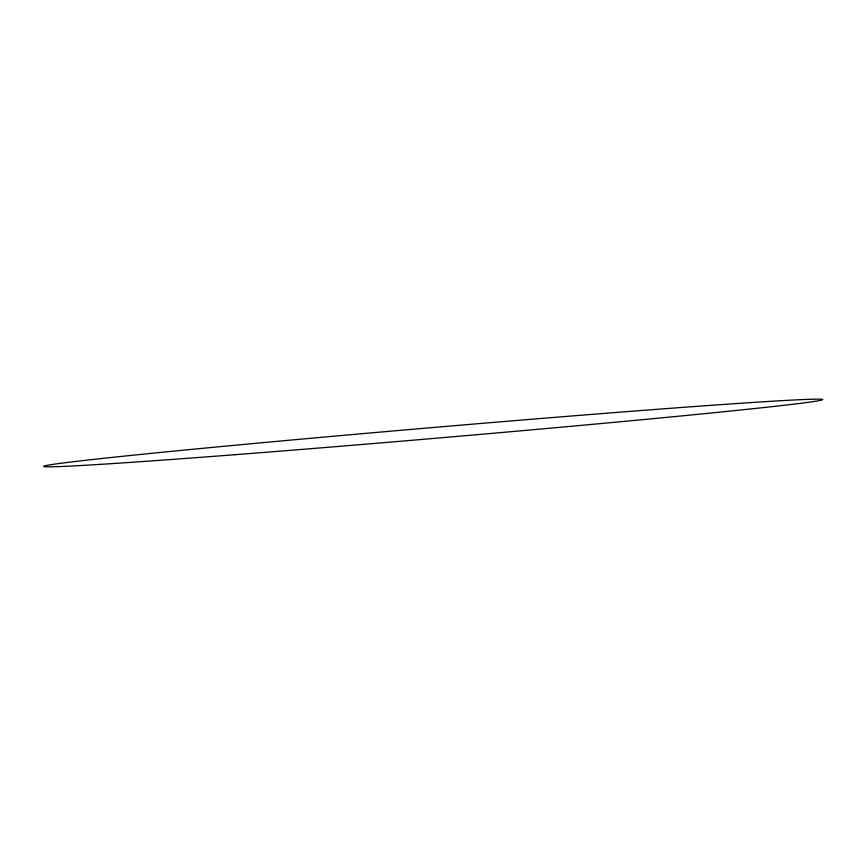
<?xml version="1.0" encoding="UTF-8"?>
<svg xmlns="http://www.w3.org/2000/svg" width="866" height="866" viewBox="0 0 866 866"><rect width="100%" height="100%" fill="white"/><g stroke="black" fill="none" stroke-linecap="round" stroke-linejoin="round"><path stroke-width="1.3" d="M235.022 454.693A391.151 5.467 -4.9 0 0 822.7 399.648A391.151 5.467 -4.9 0 0 241.278 444.659A391.151 5.467 -4.9 0 0 235.022 454.693"/></g></svg>
